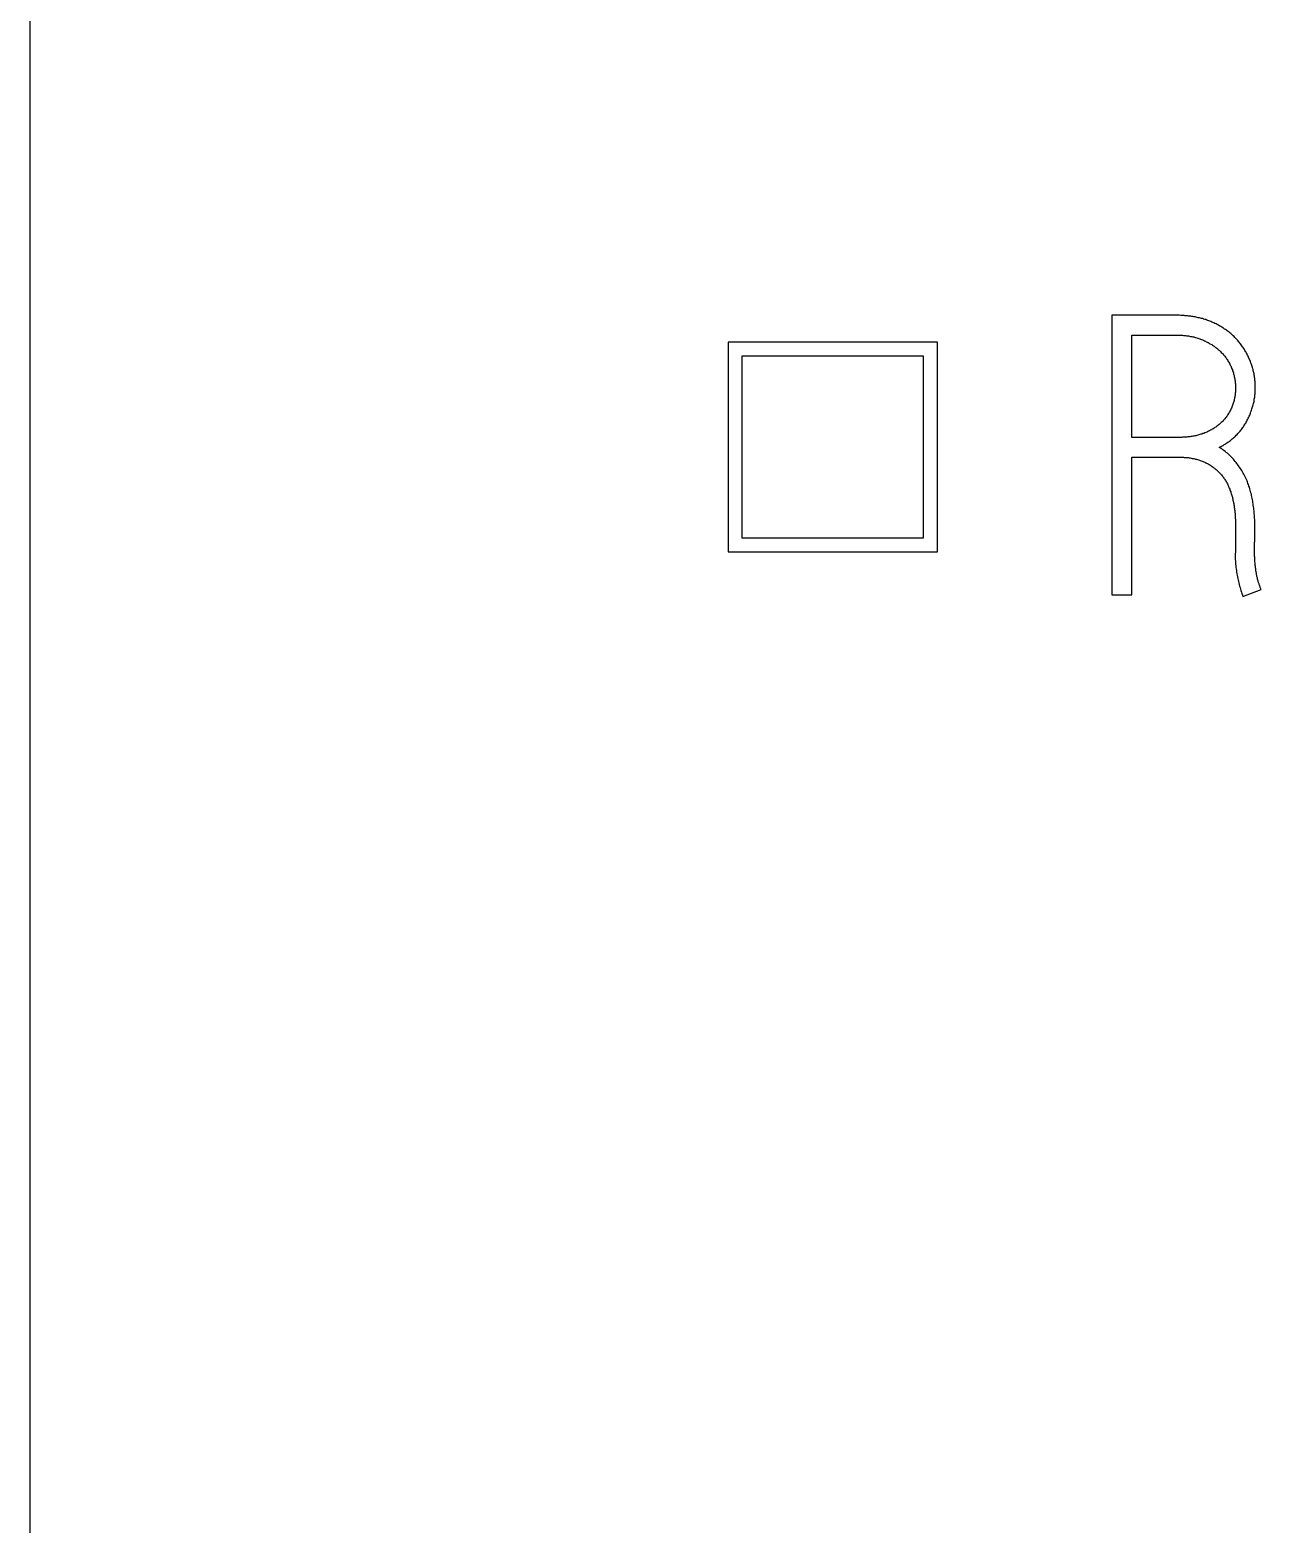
# Model space of a CAD drawing. Extents: x 0 to 420, y 0 to 297.
# Drawn here: x 110.81 to 119.63, y 190.74 to 201.44 of the extents above; entities that cross this region are included whole.
import ezdxf

# ---------------------------------------------------------------- set-up
doc = ezdxf.new("R2010")
doc.units = 0
doc.header["$LTSCALE"] = 23.1
doc.layers.add('10000_FRONT', color=7, linetype='CONTINUOUS')
doc.layers.add('10500_FRONT_LABELING', color=7, linetype='CONTINUOUS')

msp = doc.modelspace()

# ---------------------------------------------------------------- linework, layer by layer
at = {"layer": '10000_FRONT', "color": 7, "linetype": 'CONTINUOUS'}
for p, q in [((110.808, 234.648), (110.808, 144.648)), ((115.808, 199.206), (115.808, 197.705)), ((117.308, 199.206), (115.808, 199.206)), ((117.308, 197.705), (117.308, 199.206)), ((115.908, 199.106), (115.908, 197.805)), ((117.208, 199.106), (115.908, 199.106)), ((117.208, 197.805), (117.208, 199.106)), ((115.908, 197.805), (117.208, 197.805)), ((115.808, 197.705), (117.308, 197.705))]:
    msp.add_line(p, q, dxfattribs=at)
at = {"layer": '10500_FRONT_LABELING', "color": 7, "linetype": 'CONTINUOUS'}
for p, q in [((118.558, 199.398), (118.558, 197.398)), ((119.019, 199.398), (118.558, 199.398)), ((118.7, 198.524), (118.7, 199.256)), ((118.7, 199.256), (119.019, 199.256)), ((119.041, 198.524), (118.7, 198.524)), ((118.7, 197.398), (118.7, 198.383)), ((118.7, 198.383), (119.035, 198.383)), ((119.443, 197.89), (119.443, 197.709)), ((119.582, 197.8), (119.582, 197.866)), ((119.443, 197.709), (119.44, 197.684)), ((119.579, 197.711), (119.579, 197.75)), ((119.579, 197.7), (119.579, 197.711)), ((119.584, 197.612), (119.583, 197.623)), ((118.558, 197.398), (118.7, 197.398)), ((119.496, 197.384), (119.626, 197.434))]:
    msp.add_line(p, q, dxfattribs=at)
for points in [[(119.326, 198.452), (119.333, 198.456), (119.34, 198.46), (119.347, 198.463), (119.354, 198.467), (119.361, 198.472), (119.368, 198.476), (119.374, 198.48), (119.381, 198.484), (119.387, 198.489), (119.394, 198.493), (119.4, 198.498), (119.407, 198.503), (119.413, 198.508), (119.419, 198.513), (119.425, 198.518), (119.431, 198.523), (119.437, 198.528), (119.443, 198.534), (119.448, 198.539), (119.454, 198.545), (119.459, 198.551), (119.465, 198.557), (119.47, 198.563), (119.475, 198.569), (119.48, 198.575), (119.485, 198.581), (119.49, 198.587), (119.494, 198.594), (119.499, 198.6), (119.503, 198.607), (119.507, 198.613), (119.512, 198.62), (119.516, 198.627), (119.52, 198.634), (119.523, 198.64), (119.527, 198.647), (119.531, 198.654), (119.534, 198.662), (119.538, 198.669), (119.541, 198.676), (119.544, 198.683), (119.547, 198.691), (119.55, 198.698), (119.553, 198.706), (119.555, 198.713), (119.558, 198.72), (119.56, 198.728), (119.563, 198.735), (119.565, 198.743), (119.567, 198.751), (119.569, 198.758), (119.571, 198.766), (119.573, 198.774), (119.575, 198.781), (119.576, 198.789), (119.577, 198.797), (119.579, 198.805), (119.58, 198.813), (119.581, 198.821), (119.582, 198.828), (119.583, 198.836), (119.583, 198.844), (119.584, 198.852), (119.584, 198.86), (119.584, 198.868), (119.584, 198.876), (119.584, 198.884), (119.584, 198.892), (119.584, 198.899), (119.584, 198.907), (119.583, 198.915), (119.583, 198.923), (119.582, 198.931), (119.581, 198.939), (119.58, 198.947), (119.579, 198.954), (119.578, 198.962), (119.576, 198.97), (119.575, 198.978), (119.573, 198.986), (119.572, 198.993), (119.57, 199.001), (119.568, 199.009), (119.566, 199.016), (119.564, 199.024), (119.561, 199.032), (119.559, 199.039), (119.557, 199.047), (119.554, 199.054), (119.551, 199.062), (119.549, 199.069), (119.546, 199.076), (119.543, 199.083), (119.539, 199.091), (119.536, 199.098), (119.533, 199.105), (119.529, 199.112), (119.526, 199.119), (119.522, 199.126), (119.518, 199.133), (119.514, 199.14), (119.51, 199.147), (119.506, 199.154), (119.502, 199.16), (119.497, 199.167), (119.493, 199.173), (119.488, 199.18), (119.484, 199.186), (119.479, 199.193), (119.474, 199.199), (119.469, 199.205), (119.464, 199.211), (119.459, 199.217), (119.454, 199.223), (119.448, 199.229), (119.443, 199.234), (119.437, 199.24), (119.432, 199.246), (119.426, 199.251), (119.42, 199.256), (119.414, 199.262), (119.408, 199.267), (119.402, 199.272), (119.396, 199.277), (119.39, 199.282), (119.383, 199.287), (119.377, 199.291), (119.371, 199.296), (119.364, 199.3), (119.357, 199.305), (119.351, 199.309), (119.344, 199.313), (119.337, 199.317), (119.33, 199.321), (119.323, 199.325), (119.317, 199.329), (119.31, 199.333), (119.303, 199.336), (119.295, 199.34), (119.288, 199.343), (119.281, 199.346), (119.274, 199.349), (119.266, 199.353), (119.259, 199.356), (119.252, 199.358), (119.244, 199.361), (119.237, 199.364), (119.229, 199.367), (119.222, 199.369), (119.214, 199.371), (119.206, 199.374), (119.199, 199.376), (119.191, 199.378), (119.184, 199.38), (119.176, 199.381), (119.168, 199.383), (119.16, 199.385), (119.153, 199.386), (119.145, 199.388), (119.137, 199.389), (119.129, 199.39), (119.122, 199.391), (119.114, 199.392), (119.106, 199.393), (119.098, 199.394), (119.09, 199.395), (119.082, 199.395), (119.074, 199.396), (119.066, 199.397), (119.058, 199.397), (119.05, 199.397), (119.042, 199.398), (119.034, 199.398), (119.026, 199.398), (119.019, 199.398)], [(119.019, 199.256), (119.026, 199.256), (119.033, 199.256), (119.041, 199.256), (119.048, 199.256), (119.056, 199.255), (119.063, 199.255), (119.07, 199.254), (119.078, 199.254), (119.085, 199.253), (119.092, 199.252), (119.1, 199.251), (119.107, 199.25), (119.114, 199.249), (119.121, 199.247), (119.129, 199.246), (119.136, 199.244), (119.143, 199.243), (119.15, 199.241), (119.157, 199.239), (119.165, 199.237), (119.172, 199.235), (119.179, 199.232), (119.186, 199.23), (119.193, 199.227), (119.2, 199.225), (119.206, 199.222), (119.213, 199.219), (119.22, 199.216), (119.227, 199.213), (119.233, 199.209), (119.24, 199.206), (119.246, 199.203), (119.253, 199.199), (119.259, 199.195), (119.265, 199.192), (119.272, 199.188), (119.278, 199.184), (119.284, 199.18), (119.29, 199.176), (119.296, 199.171), (119.302, 199.167), (119.308, 199.162), (119.313, 199.158), (119.319, 199.153), (119.325, 199.148), (119.33, 199.143), (119.336, 199.138), (119.341, 199.132), (119.346, 199.127), (119.351, 199.122), (119.356, 199.116), (119.361, 199.111), (119.366, 199.105), (119.37, 199.099), (119.375, 199.093), (119.379, 199.087), (119.383, 199.081), (119.387, 199.075), (119.391, 199.068), (119.395, 199.062), (119.399, 199.055), (119.402, 199.049), (119.405, 199.042), (119.409, 199.036), (119.412, 199.029), (119.414, 199.022), (119.417, 199.015), (119.42, 199.008), (119.422, 199.001), (119.425, 198.994), (119.427, 198.987), (119.429, 198.98), (119.431, 198.973), (119.433, 198.966), (119.434, 198.958), (119.436, 198.951), (119.437, 198.944), (119.438, 198.936), (119.44, 198.929), (119.44, 198.922), (119.441, 198.914), (119.442, 198.907), (119.442, 198.9), (119.443, 198.892), (119.443, 198.885), (119.443, 198.877), (119.443, 198.87), (119.443, 198.863), (119.442, 198.855), (119.442, 198.848), (119.441, 198.84), (119.44, 198.833), (119.439, 198.826), (119.438, 198.818), (119.437, 198.811), (119.435, 198.804), (119.434, 198.796), (119.432, 198.789), (119.43, 198.782), (119.428, 198.775), (119.426, 198.768), (119.424, 198.761), (119.421, 198.754), (119.419, 198.747), (119.416, 198.74), (119.413, 198.733), (119.41, 198.726), (119.407, 198.72), (119.403, 198.713), (119.4, 198.706), (119.396, 198.7), (119.392, 198.694), (119.388, 198.687), (119.384, 198.681), (119.38, 198.675), (119.376, 198.669), (119.371, 198.664), (119.367, 198.658), (119.362, 198.652), (119.357, 198.647), (119.352, 198.641), (119.347, 198.636), (119.341, 198.631), (119.336, 198.626), (119.33, 198.621), (119.325, 198.616), (119.319, 198.611), (119.313, 198.607), (119.307, 198.602), (119.301, 198.598), (119.295, 198.594), (119.289, 198.59), (119.282, 198.586), (119.276, 198.582), (119.27, 198.578), (119.263, 198.575), (119.256, 198.571), (119.25, 198.568), (119.243, 198.565), (119.236, 198.562), (119.229, 198.559), (119.223, 198.556), (119.216, 198.553), (119.209, 198.551), (119.202, 198.548), (119.195, 198.546), (119.188, 198.544), (119.181, 198.542), (119.173, 198.54), (119.166, 198.538), (119.159, 198.536), (119.152, 198.535), (119.145, 198.533), (119.137, 198.532), (119.13, 198.531), (119.122, 198.53), (119.115, 198.529), (119.108, 198.528), (119.1, 198.527), (119.093, 198.526), (119.085, 198.526), (119.078, 198.525), (119.071, 198.525), (119.063, 198.525), (119.056, 198.524), (119.048, 198.524), (119.041, 198.524)], [(119.582, 197.866), (119.582, 197.876), (119.581, 197.886), (119.581, 197.896), (119.581, 197.906), (119.581, 197.917), (119.58, 197.927), (119.58, 197.937), (119.579, 197.947), (119.578, 197.957), (119.578, 197.967), (119.577, 197.977), (119.576, 197.988), (119.575, 197.998), (119.574, 198.008), (119.573, 198.018), (119.572, 198.028), (119.57, 198.038), (119.569, 198.048), (119.567, 198.058), (119.566, 198.068), (119.564, 198.078), (119.562, 198.088), (119.56, 198.098), (119.558, 198.108), (119.556, 198.118), (119.553, 198.128), (119.551, 198.137), (119.548, 198.147), (119.545, 198.157), (119.542, 198.167), (119.539, 198.176), (119.536, 198.186), (119.532, 198.195), (119.528, 198.205), (119.525, 198.214), (119.521, 198.223), (119.516, 198.233), (119.512, 198.242), (119.507, 198.251), (119.503, 198.26), (119.498, 198.269), (119.493, 198.278), (119.488, 198.286), (119.482, 198.295), (119.477, 198.303), (119.471, 198.312), (119.465, 198.32), (119.459, 198.328), (119.453, 198.336), (119.447, 198.344), (119.441, 198.352), (119.434, 198.36), (119.428, 198.368), (119.421, 198.375), (119.414, 198.383), (119.407, 198.39), (119.399, 198.397), (119.392, 198.404), (119.384, 198.411), (119.376, 198.417), (119.369, 198.423), (119.36, 198.43), (119.352, 198.436), (119.344, 198.441), (119.335, 198.447), (119.326, 198.452)], [(119.035, 198.383), (119.042, 198.383), (119.049, 198.383), (119.056, 198.382), (119.063, 198.382), (119.07, 198.382), (119.076, 198.381), (119.083, 198.381), (119.09, 198.38), (119.097, 198.379), (119.104, 198.379), (119.11, 198.378), (119.117, 198.377), (119.124, 198.376), (119.131, 198.374), (119.137, 198.373), (119.144, 198.372), (119.151, 198.37), (119.157, 198.369), (119.164, 198.367), (119.171, 198.365), (119.177, 198.363), (119.184, 198.361), (119.19, 198.359), (119.197, 198.357), (119.203, 198.354), (119.21, 198.352), (119.216, 198.349), (119.223, 198.346), (119.229, 198.343), (119.235, 198.34), (119.241, 198.337), (119.247, 198.334), (119.253, 198.33), (119.259, 198.327), (119.265, 198.323), (119.271, 198.319), (119.276, 198.316), (119.282, 198.312), (119.287, 198.307), (119.293, 198.303), (119.298, 198.299), (119.304, 198.294), (119.309, 198.29), (119.314, 198.285), (119.319, 198.28), (119.324, 198.275), (119.329, 198.27), (119.333, 198.265), (119.338, 198.26), (119.342, 198.255), (119.346, 198.25), (119.351, 198.244), (119.355, 198.239), (119.359, 198.233), (119.363, 198.227), (119.366, 198.222), (119.37, 198.216), (119.374, 198.21), (119.377, 198.204), (119.38, 198.198), (119.384, 198.191), (119.387, 198.185), (119.39, 198.179), (119.393, 198.173), (119.395, 198.167), (119.398, 198.16), (119.401, 198.154), (119.403, 198.148), (119.405, 198.141), (119.408, 198.135), (119.41, 198.128), (119.412, 198.122), (119.414, 198.115), (119.416, 198.108), (119.418, 198.102), (119.42, 198.095), (119.421, 198.088), (119.423, 198.082), (119.424, 198.075), (119.426, 198.068), (119.427, 198.061), (119.428, 198.055), (119.43, 198.048), (119.431, 198.041), (119.432, 198.034), (119.433, 198.028), (119.434, 198.021), (119.435, 198.014), (119.436, 198.007), (119.437, 198), (119.437, 197.993), (119.438, 197.987), (119.439, 197.98), (119.439, 197.973), (119.44, 197.966), (119.44, 197.959), (119.441, 197.952), (119.441, 197.945), (119.442, 197.939), (119.442, 197.932), (119.442, 197.925), (119.442, 197.918), (119.443, 197.911), (119.443, 197.904), (119.443, 197.897), (119.443, 197.89)], [(119.579, 197.75), (119.579, 197.756), (119.579, 197.761), (119.579, 197.767), (119.579, 197.772), (119.58, 197.778), (119.58, 197.784), (119.58, 197.789), (119.581, 197.795), (119.582, 197.8)], [(119.44, 197.684), (119.44, 197.672), (119.441, 197.661), (119.441, 197.65), (119.442, 197.638), (119.442, 197.627), (119.443, 197.616), (119.445, 197.604), (119.446, 197.593), (119.447, 197.582), (119.449, 197.571), (119.45, 197.559), (119.452, 197.548), (119.454, 197.537), (119.456, 197.526), (119.458, 197.515), (119.461, 197.504), (119.463, 197.493), (119.466, 197.482), (119.469, 197.471), (119.472, 197.46), (119.475, 197.449), (119.478, 197.438), (119.481, 197.427), (119.485, 197.416), (119.488, 197.406), (119.492, 197.395), (119.496, 197.384)], [(119.583, 197.623), (119.582, 197.634), (119.581, 197.639), (119.581, 197.645), (119.581, 197.65), (119.58, 197.656), (119.58, 197.662), (119.58, 197.667), (119.579, 197.673), (119.579, 197.678), (119.579, 197.684), (119.579, 197.689), (119.579, 197.695), (119.579, 197.7)], [(119.626, 197.434), (119.624, 197.439), (119.622, 197.444), (119.62, 197.45), (119.618, 197.455), (119.616, 197.46), (119.615, 197.465), (119.613, 197.471), (119.611, 197.476), (119.609, 197.481), (119.608, 197.486), (119.606, 197.492), (119.604, 197.497), (119.603, 197.502), (119.601, 197.508), (119.6, 197.513), (119.599, 197.518), (119.597, 197.524), (119.596, 197.529), (119.595, 197.535), (119.594, 197.54), (119.593, 197.546), (119.592, 197.551), (119.591, 197.557), (119.59, 197.562), (119.589, 197.568), (119.588, 197.573), (119.587, 197.579), (119.587, 197.584), (119.586, 197.59), (119.585, 197.595), (119.585, 197.601), (119.584, 197.606), (119.584, 197.612)]]:
    msp.add_lwpolyline(points, dxfattribs=at)

doc.saveas('drawing.dxf')
